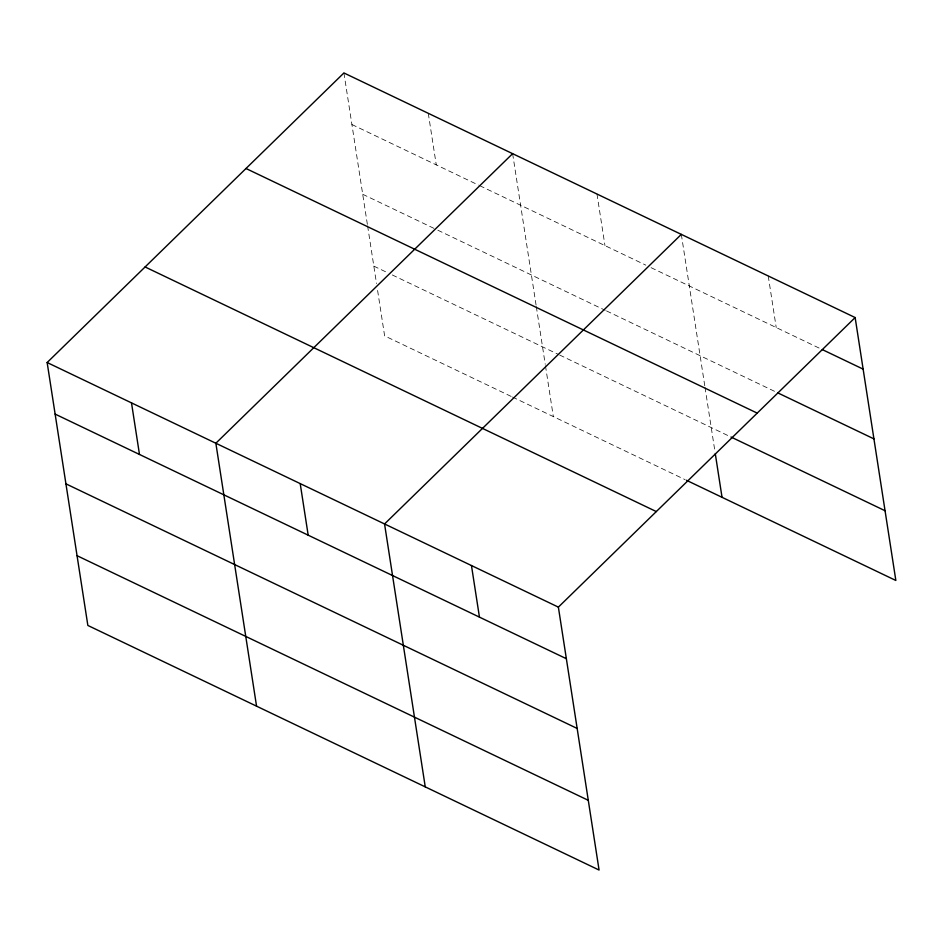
<?xml version="1.0" encoding="UTF-8"?>
<svg xmlns="http://www.w3.org/2000/svg" width="943" height="943" viewBox="0 0 943 943"><rect width="100%" height="100%" fill="white"/><g stroke="black" fill="none" stroke-linecap="round" stroke-linejoin="round"><path stroke-width="0.71" stroke-dasharray="4.71 3.54" d="M351.916 124.523L478.443 185.064M479.751 185.688L645.825 265.148M651.094 267.671L820.999 348.969M362.713 194.27L436.515 229.585M437.835 230.21L605.217 310.306M606.538 310.931L775.17 391.616M373.829 266.126L387.007 272.433M392.288 274.955L558.35 354.415M559.67 355.039L729.67 436.385M511.153 396.414L384.626 335.873L377.436 289.371M512.473 397.038L685.137 479.657M768.239 275.969L776.219 327.539M681.329 234.383L704.786 385.887M705.01 387.325L714.841 450.813M596.978 194.022L604.97 245.604M512.627 153.662L536.084 305.167M536.308 306.605L545.231 364.281M545.455 365.731L553.329 416.594M428.275 113.301L436.267 164.884M343.924 72.953L367.381 224.446M367.605 225.884L376.528 283.56"/><path stroke-width="1.41" d="M855.148 317.555L558.374 607.127L599.076 870.047L87.852 625.445L47.15 362.525L343.924 72.953L855.148 317.555L895.85 580.475L686.445 480.282M512.627 153.662L215.853 443.245L256.555 706.166M681.329 234.383L384.555 523.966L425.258 786.886M822.308 349.594L863.128 369.126M777.798 392.877L873.925 438.872M245.993 168.502L757.205 413.117M730.99 437.022L885.053 510.729M145.092 266.963L656.304 511.566M47.15 362.525L558.374 607.127M55.13 414.095L566.354 658.709M65.927 483.842L577.151 728.444M77.055 555.698L588.279 800.312M715.289 453.724L722.032 497.315M471.465 565.541L479.445 617.123M300.204 483.606L308.184 535.176M131.501 402.885L139.481 454.455"/></g></svg>
